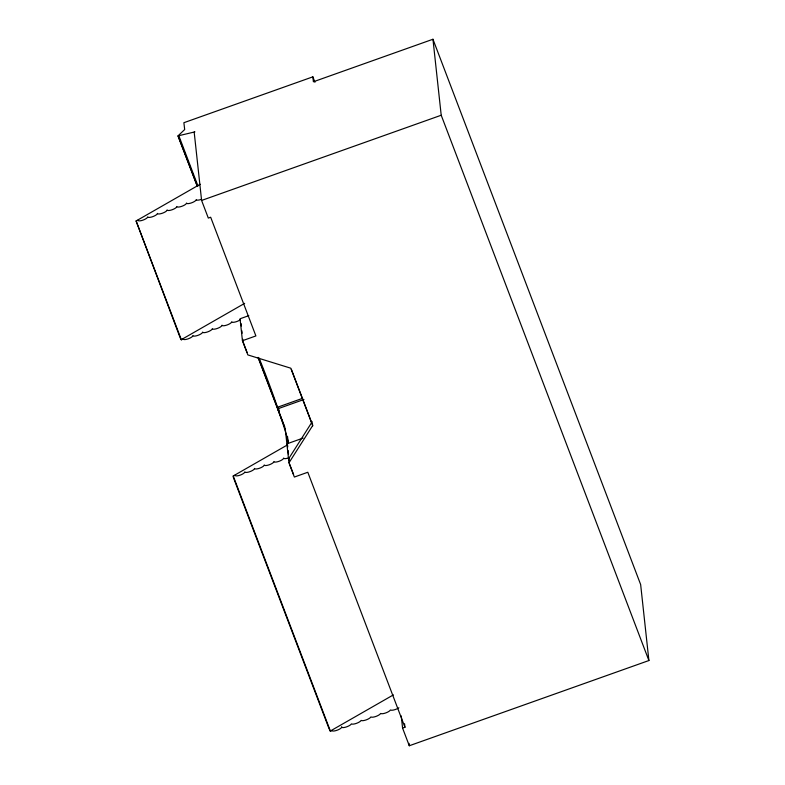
<?xml version="1.0" encoding="UTF-8"?>
<svg xmlns="http://www.w3.org/2000/svg" width="785" height="785" viewBox="0 0 785 785"><rect width="100%" height="100%" fill="white"/><g stroke="black" fill="none" stroke-linecap="round" stroke-linejoin="round"><path stroke-width="1.18" d="M341.72 726.969L341.642 727.41A5.23 1.521 -20.9 0 1 337.02 730.256A5.23 1.521 -20.9 0 1 332.143 730.786L330.21 731.159L328.768 727.931L233.38 477.466L233.224 475.985L287.477 444.899M288.527 458.921L312.224 421.702M197.29 186.29L178.018 135.874L184.681 129.545L183.886 122.705L312.862 76.842L313.392 81.768L432.957 39.25L640.648 584.55L648.901 660.538L409.289 745.75L402.577 728.117L404.942 727.273L307.808 472.256L294.365 477.045L288.959 462.836L312.646 425.627L312.44 423.664M240.131 319.878L240.171 319.838A5.161 1.511 -20.9 0 1 234.882 322.085A5.161 1.511 -20.9 0 1 231.732 321.732A5.161 1.511 -20.9 0 1 227.042 325A5.161 1.511 -20.9 0 1 222.027 325.176A5.161 1.511 -20.9 0 1 217.347 328.444A5.161 1.511 -20.9 0 1 212.323 328.63A5.161 1.511 -20.9 0 1 207.642 331.898A5.161 1.511 -20.9 0 1 202.618 332.084A5.161 1.511 -20.9 0 1 197.938 335.352A5.161 1.511 -20.9 0 1 192.914 335.529A5.161 1.511 -20.9 0 1 188.233 338.806A5.161 1.511 -20.9 0 1 183.209 338.983L181.286 339.905L180.157 337.736L136.099 220.968L200.175 184.249M244.655 303.353L181.306 339.66L136.099 220.968L138.003 220.291A5.161 1.511 -20.9 0 0 143.027 220.104A5.161 1.511 -20.9 0 0 147.708 216.837A5.161 1.511 -20.9 0 0 152.722 216.66A5.161 1.511 -20.9 0 0 157.412 213.392A5.161 1.511 -20.9 0 0 162.426 213.206A5.161 1.511 -20.9 0 0 167.117 209.938A5.161 1.511 -20.9 0 0 172.131 209.752A5.161 1.511 -20.9 0 0 176.821 206.484A5.161 1.511 -20.9 0 0 181.835 206.308A5.161 1.511 -20.9 0 0 186.526 203.04A5.161 1.511 -20.9 0 0 191.54 202.854A5.161 1.511 -20.9 0 0 196.23 199.586A5.161 1.511 -20.9 0 0 201.245 199.4M393.383 694.892L330.357 731.002L233.224 475.985L235.137 475.308A5.161 1.511 -20.9 0 0 240.151 475.131A5.161 1.511 -20.9 0 0 244.841 471.854A5.161 1.511 -20.9 0 0 249.856 471.677A5.161 1.511 -20.9 0 0 254.546 468.409A5.161 1.511 -20.9 0 0 259.56 468.223A5.161 1.511 -20.9 0 0 264.251 464.955A5.161 1.511 -20.9 0 0 269.265 464.779A5.161 1.511 -20.9 0 0 273.945 461.501A5.161 1.511 -20.9 0 0 278.969 461.325A5.161 1.511 -20.9 0 0 283.65 458.057A5.161 1.511 -20.9 0 0 288.674 457.871M312.754 425.892L290.774 368.194L247.844 354.918L242.437 340.719L255.89 335.931L210.674 217.239L208.319 218.083L201.598 200.45L441.209 115.238L432.957 39.25M248.796 315.658L240.053 318.769L242.437 340.719M303.118 438.079L288.272 443.358A30.517 2.218 70.4 0 0 277.694 408.838L277.517 407.248L302.637 398.319M277.694 408.838L303.952 399.496M341.691 727.077L341.848 727.342A5.23 1.521 -20.9 0 0 346.725 726.812A5.23 1.521 -20.9 0 0 351.346 723.966L351.552 723.888A5.23 1.521 -20.9 0 0 356.429 723.358A5.23 1.521 -20.9 0 0 361.051 720.512L361.296 720.424A5.23 1.521 -20.9 0 0 366.173 719.894A5.23 1.521 -20.9 0 0 370.795 717.048L371.04 716.96A5.23 1.521 -20.9 0 0 375.917 716.43A5.23 1.521 -20.9 0 0 380.539 713.585L380.833 713.477A5.23 1.521 -20.9 0 0 385.7 712.947A5.23 1.521 -20.9 0 0 390.322 710.101L390.577 710.013A5.23 1.521 -20.9 0 0 398.878 707.785M441.209 115.238L648.901 660.538M312.862 76.842L314.932 82.288M291.353 369.303L311.949 423.39M178.794 135.619L197.987 186.025M197.369 186.241L178.009 135.883L194.925 131.88L194.18 132.145L201.598 200.45M277.968 407.317L279.264 410.741M258.294 357.509L284.749 426.981M258.029 357.411L285.455 429.415M243.085 341.966L247.069 352.406M289.596 464.092L293.58 474.533M409.034 743.356L409.289 745.75M404.56 723.741L404.942 727.273M401.253 715.93L402.577 728.117M287.506 436.352L288.272 443.358M286.692 437.314L286.957 439.718M287.349 443.329L287.742 446.94M288.134 450.541L288.517 454.152M288.909 457.763L289.174 460.167M285.259 428.865L288.959 462.836M241.093 323.606L241.358 326.01M241.878 330.828L242.133 333.233M242.8 339.306L242.987 341.073M259.07 358.038A81.669 5.937 70.4 0 1 277.517 407.248"/></g></svg>
